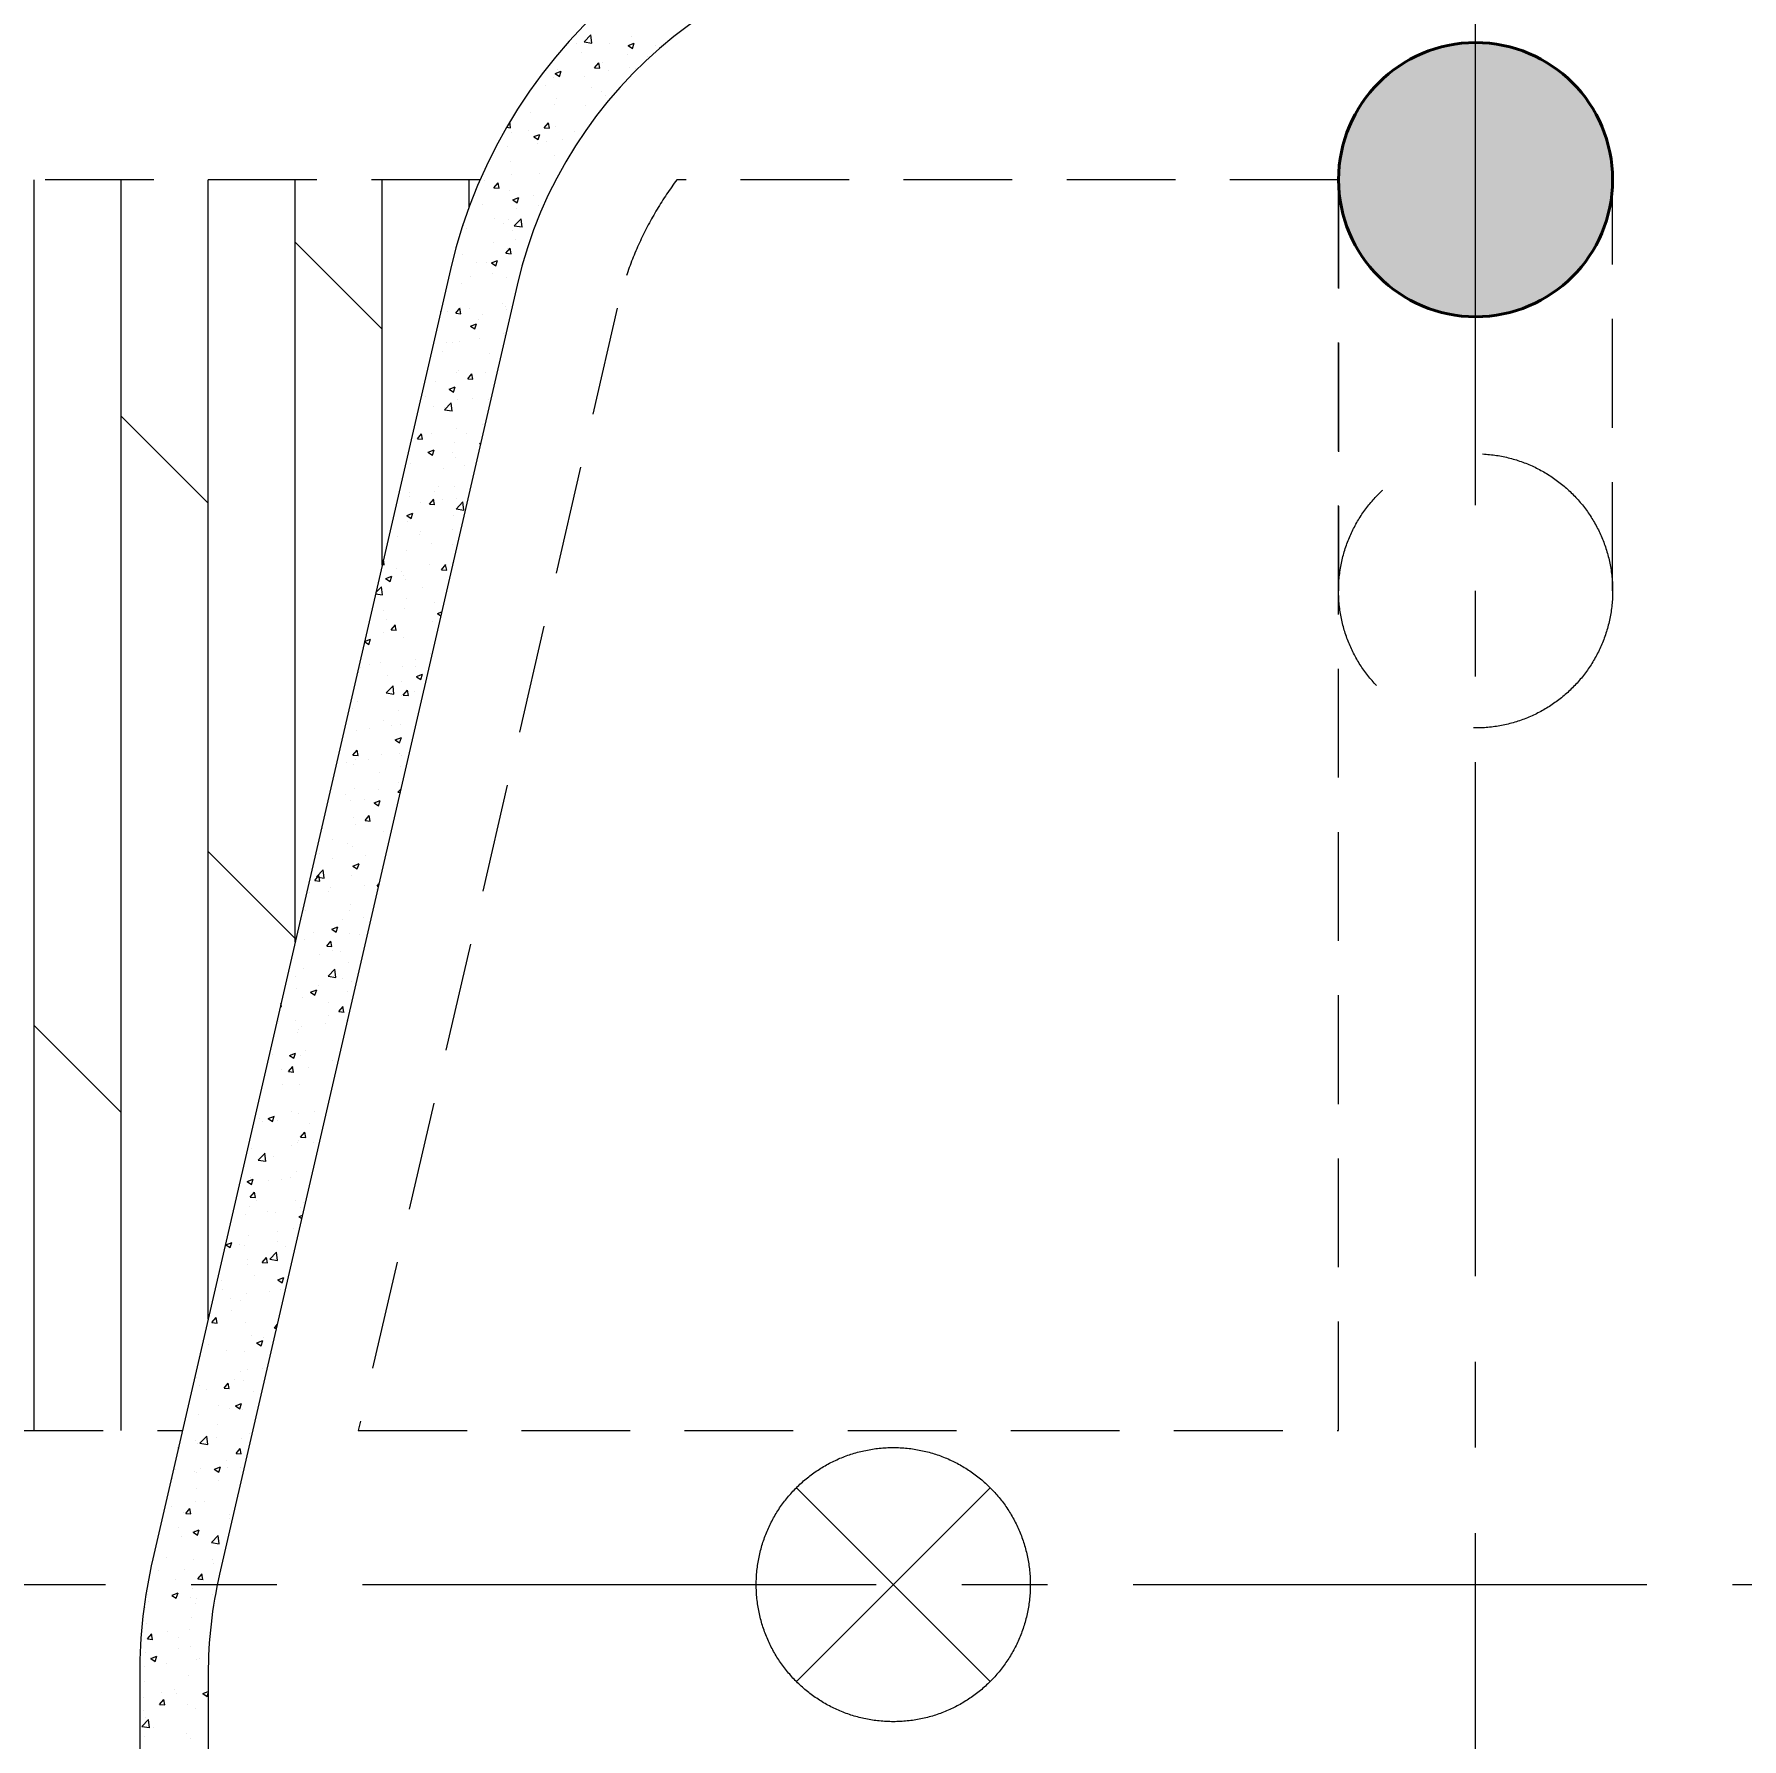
# Model space of a CAD drawing. Header units: millimetres. Extents: x 115500 to 206800, y -6300 to 53700.
# Drawn here: x 126492 to 131477, y 38050 to 43025 of the extents above; entities that cross this region are included whole.
import ezdxf

# ---------------------------------------------------------------- set-up
doc = ezdxf.new("R2010")
doc.units = ezdxf.units.MM
for name, pattern in [('HIDDEN2', [4.7625, 3.175, -1.5875]), ('HT_Grid$0$CENTER2', [1.125, 0.75, -0.125, 0.125, -0.125]), ('PD_5F_Col$0$HIDDEN2', [4.7625, 3.175, -1.5875])]:
    doc.linetypes.add(name, pattern=pattern)
doc.layers.get('0').update_dxf_attribs({"lineweight": 20})
doc.layers.get('Defpoints').update_dxf_attribs({"color": 151, "lineweight": 9})
for name, color, linetype, lineweight in [('HT_Dim Grid$0$NDC_S_DIM', 1, 'Continuous', 15), ('HT_Grid$0$NDC_S_AXIS', 5, 'HT_Grid$0$CENTER2', 13), ('NDC_S_BEAM', 3, 'HIDDEN2', 20), ('NDC_S_HATCH MATERIAL', 8, 'Continuous', 13), ('NDC_S_SLAB', 2, 'Continuous', 20), ('PD_5F_Col$0$NDC_S-COLUMN', 4, 'Continuous', 40), ('PD_5F_Col$0$NDC_S_HATCH COLUMN AND WALL', 251, 'Continuous', 13), ('PD_5F_Col$0$NDC_S_HIDDEN', 8, 'PD_5F_Col$0$HIDDEN2', 13)]:
    doc.layers.add(name, color=color, linetype=linetype, lineweight=lineweight)
doc.styles.add('HT_Dim Grid$0$NDC_DIM', font='', dxfattribs={"width": 0.75})
doc.styles.get('HT_Dim Grid$0$NDC_DIM').set_extended_font_data('Dotum')
doc.dimstyles.new('HT_Dim Grid$0$NDC_dim_150', dxfattribs={"dimscale": 150, "dimtxt": 2.5, "dimasz": 1.5, "dimexe": 1.5, "dimexo": 2.5, "dimgap": 1, "dimtad": 1, "dimdec": 0, "dimzin": 0, "dimdsep": 46, "dimtxsty": 'HT_Dim Grid$0$NDC_DIM', "dimblk": 'HT_Dim Grid$0$DIMMARK', "dimcen": 0.09, "dimdle": 1.2, "dimclrd": 1, "dimclre": 1, "dimclrt": 3, "dimadec": 0, "dimazin": 0, "dimtfac": 1, "dimtdec": 0, "dimtix": 1, "dimtofl": 0, "dimtmove": 0, "dimatfit": 3, "dimfxl": 8, "dimfxlon": 1, "dimtolj": 1, "dimtzin": 0, "dimarcsym": 0})

# ---------------------------------------------------------------- blocks, each defined once
blk = doc.blocks.new('HT_Dim Grid$0$DIMMARK')
at = {"layer": 'HT_Dim Grid$0$NDC_S_DIM', "color": 1}
blk.add_line((-1.5, 0), (1, 0), dxfattribs=at)
at = {"layer": 'HT_Dim Grid$0$NDC_S_DIM', "color": 2, "const_width": 0.1}
blk.add_lwpolyline([(-0.424, -0.424), (0.424, 0.424)], dxfattribs=at)
blk = doc.blocks.new('*D52')
at = {"layer": 'Defpoints', "color": 0, "ltscale": 200, "transparency": 16777216}
for p in [(191600, 51300), (130700, 38500), (191600, 38500)]:
    blk.add_point(p, dxfattribs=at)
at = {"layer": 'HT_Dim Grid$0$NDC_S_DIM', "color": 1, "lineweight": -2, "ltscale": 200, "transparency": 16777216}
for p, q in [((130700, 50100), (130700, 51525)), ((191600, 50100), (191600, 51525)), ((130925, 51300), (191375, 51300))]:
    blk.add_line(p, q, dxfattribs=at)
at = {"layer": 'HT_Dim Grid$0$NDC_S_DIM', "color": 1, "lineweight": -2, "ltscale": 200, "transparency": 16777216, "xscale": 225, "yscale": 225, "zscale": 225, "rotation": 180}
blk.add_blockref('HT_Dim Grid$0$DIMMARK', (130700, 51300), dxfattribs=at)
at = {"layer": 'HT_Dim Grid$0$NDC_S_DIM', "color": 1, "lineweight": -2, "ltscale": 200, "transparency": 16777216, "xscale": 225, "yscale": 225, "zscale": 225}
blk.add_blockref('HT_Dim Grid$0$DIMMARK', (191600, 51300), dxfattribs=at)
at = {"layer": 'HT_Dim Grid$0$NDC_S_DIM', "color": 3, "ltscale": 200, "transparency": 16777216, "insert": (161150, 51637.8), "char_height": 375, "attachment_point": 5, "style": 'HT_Dim Grid$0$NDC_DIM'}
blk.add_mtext('\\A1;60900', dxfattribs=at)
blk = doc.blocks.new('*D53')
at = {"layer": 'Defpoints', "color": 0, "ltscale": 200, "transparency": 16777216}
for p in [(140350, 50100), (130700, 38500), (140350, 38500)]:
    blk.add_point(p, dxfattribs=at)
at = {"layer": 'HT_Dim Grid$0$NDC_S_DIM', "color": 1, "lineweight": -2, "ltscale": 200, "transparency": 16777216}
for p, q in [((130700, 48900), (130700, 50325)), ((140350, 48900), (140350, 50325)), ((130925, 50100), (140125, 50100))]:
    blk.add_line(p, q, dxfattribs=at)
at = {"layer": 'HT_Dim Grid$0$NDC_S_DIM', "color": 1, "lineweight": -2, "ltscale": 200, "transparency": 16777216, "xscale": 225, "yscale": 225, "zscale": 225, "rotation": 180}
blk.add_blockref('HT_Dim Grid$0$DIMMARK', (130700, 50100), dxfattribs=at)
at = {"layer": 'HT_Dim Grid$0$NDC_S_DIM', "color": 1, "lineweight": -2, "ltscale": 200, "transparency": 16777216, "xscale": 225, "yscale": 225, "zscale": 225}
blk.add_blockref('HT_Dim Grid$0$DIMMARK', (140350, 50100), dxfattribs=at)
at = {"layer": 'HT_Dim Grid$0$NDC_S_DIM', "color": 3, "ltscale": 200, "transparency": 16777216, "insert": (135525, 50437.8), "char_height": 375, "attachment_point": 5, "style": 'HT_Dim Grid$0$NDC_DIM'}
blk.add_mtext('\\A1;9650', dxfattribs=at)
blk = doc.blocks.new('*D50')
at = {"layer": 'Defpoints', "color": 0, "ltscale": 200, "transparency": 16777216}
for p in [(117900, 38500), (130700, 38500), (130700, 8900)]:
    blk.add_point(p, dxfattribs=at)
at = {"layer": 'HT_Dim Grid$0$NDC_S_DIM', "color": 1, "lineweight": -2, "ltscale": 200, "transparency": 16777216}
for p, q in [((119100, 38500), (117675, 38500)), ((117900, 9125), (117900, 38275)), ((119100, 8900), (117675, 8900))]:
    blk.add_line(p, q, dxfattribs=at)
at = {"layer": 'HT_Dim Grid$0$NDC_S_DIM', "color": 1, "lineweight": -2, "ltscale": 200, "transparency": 16777216, "xscale": 225, "yscale": 225, "zscale": 225}
for p, rotation in [((117900, 38500), 90), ((117900, 8900), 270)]:
    blk.add_blockref('HT_Dim Grid$0$DIMMARK', p, dxfattribs=dict(at, rotation=rotation))
at = {"layer": 'HT_Dim Grid$0$NDC_S_DIM', "color": 3, "ltscale": 200, "transparency": 16777216, "insert": (117562.2, 23700), "char_height": 375, "attachment_point": 5, "rotation": 90, "style": 'HT_Dim Grid$0$NDC_DIM'}
blk.add_mtext('\\A1;29600', dxfattribs=at)
blk = doc.blocks.new('*D71')
at = {"layer": 'Defpoints', "color": 0, "ltscale": 200, "transparency": 16777216}
for p in [(119100, 38500), (130700, 38500), (130700, 28200)]:
    blk.add_point(p, dxfattribs=at)
at = {"layer": 'HT_Dim Grid$0$NDC_S_DIM', "color": 1, "lineweight": -2, "ltscale": 200, "transparency": 16777216}
for p, q in [((120300, 38500), (118875, 38500)), ((119100, 28425), (119100, 38275)), ((120300, 28200), (118875, 28200))]:
    blk.add_line(p, q, dxfattribs=at)
at = {"layer": 'HT_Dim Grid$0$NDC_S_DIM', "color": 1, "lineweight": -2, "ltscale": 200, "transparency": 16777216, "xscale": 225, "yscale": 225, "zscale": 225}
for p, rotation in [((119100, 38500), 90), ((119100, 28200), 270)]:
    blk.add_blockref('HT_Dim Grid$0$DIMMARK', p, dxfattribs=dict(at, rotation=rotation))
at = {"layer": 'HT_Dim Grid$0$NDC_S_DIM', "color": 3, "ltscale": 200, "transparency": 16777216, "insert": (118762.2, 33350), "char_height": 375, "attachment_point": 5, "rotation": 90, "style": 'HT_Dim Grid$0$NDC_DIM'}
blk.add_mtext('\\A1;10300', dxfattribs=at)
blk = doc.blocks.new('PD_5F_Col$0$cottron')
at = {"layer": 'PD_5F_Col$0$NDC_S_HATCH COLUMN AND WALL'}
h = blk.add_hatch(color=256, dxfattribs=at)
h.dxf.hatch_style = 1
h.paths.add_polyline_path([(-0.5, 0, 1), (0.5, 0, 1)])
at = {"layer": 'PD_5F_Col$0$NDC_S-COLUMN', "ltscale": 0.005}
blk.add_circle((0, 0), 0.5, dxfattribs=at)
blk = doc.blocks.new('PD_5F_Col$0$cottrondung')
at = {"layer": 'PD_5F_Col$0$NDC_S_HIDDEN', "ltscale": 100}
for p, q in [((-0.3536, 0.3536), (0.3536, -0.3536)), ((0.3536, 0.3536), (-0.3536, -0.3536))]:
    blk.add_line(p, q, dxfattribs=at)
blk.add_circle((0, 0), 0.5, dxfattribs=at)

msp = doc.modelspace()

# ---------------------------------------------------------------- linework, layer by layer
at = {"layer": 'HT_Grid$0$NDC_S_AXIS', "ltscale": 2000}
for p, q in [((130700, -1100), (130700, 48500)), ((120700, 38500), (201600, 38500))]:
    msp.add_line(p, q, dxfattribs=at)
at = {"layer": 'NDC_S_BEAM', "ltscale": 100}
for p, q in [((127793.8, 42600), (125313.7, 42600)), ((130300, 42600), (128368.5, 42600)), ((130300, 38950), (130300, 42600)), ((128194.2, 42225), (127438.1, 38950)), ((124471, 38950), (126924.9, 38950)), ((127438.1, 38950), (130300, 38950))]:
    msp.add_line(p, q, dxfattribs=at)
msp.add_arc((129168.5, 42000), 1000, 143.1301, 167, dxfattribs=at)
at = {"layer": 'NDC_S_HATCH MATERIAL', "linetype": 'Continuous', "ltscale": 100}
for p, q in [((128073.9, 42997), (128073.9, 42997)), ((128097.3, 43002.3), (128119.9, 42998.7)), ((128097.4, 43002.2), (128117.1, 43022.8)), ((128119.9, 42998.7), (128117.1, 43022.8)), ((128170.8, 42998.1), (128170.8, 42998.1)), ((128226, 42991.6), (128243.8, 42998.4)), ((128226, 42991.5), (128238.6, 42983)), ((128234.4, 43018.1), (128234.4, 43018.1)), ((128238.6, 42983), (128243.8, 42998.3)), ((128306.4, 42992.3), (128306.4, 42992.3)), ((128088.8, 42969.7), (128088.8, 42969.7)), ((128128.1, 42926.6), (128140.3, 42941.2)), ((128128.1, 42926.6), (128143.2, 42925.3)), ((128143, 42925.2), (128140, 42941.1)), ((128152.2, 42941.9), (128152.2, 42941.9)), ((128224.4, 42963.9), (128224.4, 42963.9)), ((128231.1, 42926.3), (128231.1, 42926.3)), ((128246.5, 42925.8), (128246.5, 42925.8)), ((128282.6, 42959.8), (128282.6, 42959.8)), ((127950.2, 42874.9), (127950.2, 42874.9)), ((127984.7, 42874.7), (127984.7, 42874.7)), ((128007.1, 42896.8), (128007.1, 42896.8)), ((128012.6, 42909.7), (128030.4, 42916.5)), ((128012.6, 42909.6), (128025.2, 42901.1)), ((128020.3, 42922.9), (128020.3, 42922.9)), ((128025.2, 42901.1), (128030.3, 42916.4)), ((128098.4, 42900.4), (128098.4, 42900.4)), ((128167.5, 42917.9), (128167.5, 42917.9)), ((128017.2, 42838.3), (128017.2, 42838.3)), ((128120.3, 42869), (128120.3, 42869)), ((128149.1, 42857.4), (128149.1, 42857.4)), ((128159.2, 42844.6), (128159.2, 42844.6)), ((128164.3, 42826.1), (128164.3, 42826.1)), ((127940.3, 42796.6), (127940.3, 42796.6)), ((128011.1, 42819.2), (128011.1, 42819.2)), ((128100.7, 42817.7), (128100.7, 42817.7)), ((127871.3, 42753.1), (127882.5, 42751.3)), ((127882.5, 42751.2), (127880.5, 42768.7)), ((127885.8, 42737.5), (127885.8, 42737.5)), ((127935.3, 42744.9), (127935.3, 42744.9)), ((127950.8, 42725.5), (127968.6, 42732.3)), ((127950.8, 42725.4), (127963.4, 42716.9)), ((127963.4, 42716.9), (127968.5, 42732.2)), ((127981.1, 42751.5), (127993.4, 42766.1)), ((127981.1, 42751.5), (127996.3, 42750.2)), ((127996, 42750.1), (127993.1, 42766)), ((128014.1, 42753.8), (128014.1, 42753.8)), ((128070.8, 42739.2), (128070.8, 42739.2)), ((127853.2, 42716.5), (127853.2, 42716.5)), ((127873.5, 42696.4), (127873.5, 42696.4)), ((127960, 42704.8), (127960, 42704.8)), ((127988.8, 42710.8), (127988.8, 42710.8)), ((128033.9, 42717.5), (128033.9, 42717.5)), ((127882.7, 42652.9), (127882.7, 42652.9)), ((128011, 42669.2), (128011, 42669.2)), ((126492, 38950), (126492, 42600)), ((126746, 38950), (126746, 42600)), ((127000, 39275.1), (127000, 42600)), ((127254, 40375.3), (127254, 42600)), ((127508, 41475.5), (127508, 42600)), ((127762, 42521.2), (127762, 42600)), ((127806.7, 42596.2), (127806.7, 42596.2)), ((127834.2, 42576.4), (127846.4, 42591)), ((127834.2, 42576.4), (127849.4, 42575)), ((127849.1, 42575), (127846.2, 42590.9)), ((127884.7, 42615.8), (127884.7, 42615.8)), ((127967.1, 42617.4), (127967.1, 42617.4)), ((128020.3, 42610), (128020.3, 42610)), ((127801.4, 42527.9), (127801.4, 42527.9)), ((127879.6, 42568.4), (127879.6, 42568.4)), ((127888.9, 42541.2), (127901.6, 42532.7)), ((127889, 42541.3), (127906.8, 42548.1)), ((127901.6, 42532.7), (127906.7, 42548)), ((127949.5, 42553.3), (127949.5, 42553.3)), ((127963.9, 42525.6), (127963.9, 42525.6)), ((127835.3, 42486), (127835.3, 42486)), ((127876.5, 42483.8), (127876.5, 42483.8)), ((127893.6, 42465.3), (127913.4, 42485.9)), ((127900.3, 42517.2), (127900.3, 42517.2)), ((127916.2, 42461.8), (127913.4, 42485.9)), ((127746.1, 42465.9), (127746.1, 42465.9)), ((127753.2, 42457.6), (127753.2, 42457.6)), ((127862.2, 42472.1), (127862.2, 42472.1)), ((127888.8, 42451.9), (127888.8, 42451.9)), ((127893.6, 42465.4), (127916.2, 42461.9)), ((127897, 42425.4), (127897, 42425.4)), ((127507.9, 42163.9), (127253.9, 42417.9)), ((127743, 42381.4), (127743, 42381.4)), ((127833.4, 42417), (127833.4, 42417)), ((127869.4, 42385.3), (127881.7, 42399.9)), ((127869.4, 42385.3), (127884.6, 42384)), ((127873.4, 42399.3), (127873.4, 42399.3)), ((127884.3, 42383.9), (127881.4, 42399.9)), ((127784.7, 42356.9), (127784.7, 42356.9)), ((127811.1, 42357.8), (127811.1, 42357.8)), ((127827.1, 42357), (127839.8, 42348.5)), ((127827.2, 42357.1), (127845, 42363.9)), ((127830.2, 42325.2), (127830.2, 42325.2)), ((127839.8, 42348.5), (127844.9, 42363.8)), ((127739.9, 42296.8), (127739.9, 42296.8)), ((127766.6, 42316.8), (127766.6, 42316.8)), ((127870.4, 42314.7), (127870.4, 42314.7)), ((127735.3, 42227.1), (127735.3, 42227.1)), ((127859.6, 42237.7), (127859.6, 42237.7)), ((127867.3, 42230.2), (127867.3, 42230.2)), ((127678.6, 42214.5), (127678.8, 42214.4)), ((127678.8, 42214.3), (127678.7, 42214.9)), ((127699.8, 42216.6), (127699.8, 42216.6)), ((127722.5, 42210.2), (127734.7, 42224.8)), ((127722.5, 42210.2), (127737.7, 42208.9)), ((127737.4, 42208.8), (127734.5, 42224.7)), ((127736.9, 42212.3), (127736.9, 42212.3)), ((127763.4, 42225), (127763.4, 42225)), ((127765.4, 42172.9), (127783.2, 42179.7)), ((127778, 42164.3), (127783.1, 42179.7)), ((127788.8, 42193), (127788.8, 42193)), ((127800.6, 42206.2), (127800.6, 42206.2)), ((127870.9, 42221.3), (127870.9, 42221.3)), ((127733.8, 42127.7), (127733.8, 42127.7)), ((127765.3, 42172.8), (127778, 42164.3)), ((127792.8, 42137.5), (127792.8, 42137.5)), ((127861.5, 42150.5), (127861.5, 42150.5)), ((127864.2, 42145.6), (127864.2, 42145.6)), ((127684.7, 42098), (127684.7, 42098)), ((127696.6, 42124.8), (127696.6, 42124.8)), ((127713.3, 42125), (127713.3, 42125)), ((127820.3, 42092.2), (127820.3, 42092.2)), ((127726, 42037.3), (127726, 42037.3)), ((127730.7, 42043.2), (127730.7, 42043.2)), ((127757.7, 42019.1), (127770, 42033.7)), ((127772.6, 42017.8), (127769.7, 42033.7)), ((127810.4, 42036.1), (127810.4, 42036.1)), ((127662.2, 42010.7), (127662.2, 42010.7)), ((127703.5, 41988.6), (127716.2, 41980.1)), ((127703.6, 41988.7), (127721.4, 41995.6)), ((127716.2, 41980.1), (127721.3, 41995.5)), ((127757.7, 42019.1), (127772.9, 42017.8)), ((127635.3, 41968.2), (127635.3, 41968.2)), ((127659.1, 41937.1), (127659.1, 41937.1)), ((127688.8, 41934.1), (127688.8, 41934.1)), ((127689.9, 41928.4), (127709.7, 41949)), ((127689.9, 41928.5), (127712.5, 41925)), ((127712.4, 41924.9), (127709.6, 41949)), ((127727.6, 41958.6), (127727.6, 41958.6)), ((127770.9, 41962.4), (127770.9, 41962.4)), ((127819.5, 41958.3), (127819.5, 41958.3)), ((126999.9, 41655.9), (126745.9, 41909.9)), ((127799.9, 41884.6), (127799.9, 41884.6)), ((127592.3, 41837), (127592.3, 41837)), ((127610.8, 41844), (127623, 41858.6)), ((127610.8, 41844), (127626, 41842.7)), ((127625.7, 41842.6), (127622.8, 41858.6)), ((127651.7, 41859.2), (127651.7, 41859.2)), ((127720.3, 41833.3), (127720.3, 41833.3)), ((127724.5, 41874.1), (127724.5, 41874.1)), ((127752.7, 41858.1), (127752.7, 41858.1)), ((127793, 41828.1), (127795.3, 41830.9)), ((127793, 41828.1), (127794.6, 41827.9)), ((127641.7, 41804.5), (127654.4, 41795.9)), ((127641.8, 41804.5), (127659.6, 41811.4)), ((127654.4, 41795.9), (127659.5, 41811.3)), ((127712.6, 41803.4), (127712.6, 41803.4)), ((127721.4, 41789.5), (127721.4, 41789.5)), ((127589.5, 41770.5), (127589.5, 41770.5)), ((127685.9, 41757.9), (127685.9, 41757.9)), ((127749.5, 41766.3), (127749.5, 41766.3)), ((127586.4, 41685.9), (127586.4, 41685.9)), ((127661.5, 41689.1), (127661.5, 41689.1)), ((127670.9, 41703.5), (127670.9, 41703.5)), ((127718.3, 41704.9), (127718.3, 41704.9)), ((127580, 41620.3), (127597.8, 41627.2)), ((127588.8, 41675.2), (127588.8, 41675.2)), ((127592.6, 41611.7), (127597.7, 41627.1)), ((127619.1, 41657.7), (127619.1, 41657.7)), ((127646, 41653), (127658.3, 41667.6)), ((127646, 41653), (127661.2, 41651.6)), ((127660.9, 41651.6), (127658, 41667.5)), ((127682.7, 41666.1), (127682.7, 41666.1)), ((127723.5, 41639), (127746.1, 41635.5)), ((127723.6, 41638.9), (127743.4, 41659.5)), ((127724.4, 41669.4), (127724.4, 41669.4)), ((127746.1, 41635.4), (127743.3, 41659.5)), ((127579.9, 41620.3), (127592.6, 41611.7)), ((127583.3, 41601.3), (127583.3, 41601.3)), ((127712.1, 41578.6), (127712.1, 41578.6)), ((127715.2, 41620.4), (127715.2, 41620.4)), ((127552.3, 41557.5), (127552.3, 41557.5)), ((127615.9, 41565.9), (127615.9, 41565.9)), ((127620.3, 41574.4), (127620.3, 41574.4)), ((127651, 41537.5), (127651, 41537.5)), ((127712.1, 41535.8), (127712.1, 41535.8)), ((127514, 41476.5), (127511.4, 41490.4)), ((127580.2, 41516.8), (127580.2, 41516.8)), ((127645.2, 41478.4), (127645.2, 41478.4)), ((127711.8, 41481.8), (127711.8, 41481.8)), ((127508.3, 41477), (127514.3, 41476.5)), ((127518.1, 41436.1), (127530.8, 41427.6)), ((127518.2, 41436.2), (127536, 41443)), ((127530.8, 41427.6), (127535.9, 41442.9)), ((127549, 41465.7), (127549, 41465.7)), ((127563.7, 41456.3), (127563.7, 41456.3)), ((127570.9, 41444.6), (127570.9, 41444.6)), ((127577.1, 41432.2), (127577.1, 41432.2)), ((127681.3, 41461.9), (127693.5, 41476.5)), ((127681.3, 41461.9), (127696.4, 41460.6)), ((127696.2, 41460.5), (127693.2, 41476.4)), ((127488.5, 41391.2), (127508.7, 41388.1)), ((127489.4, 41394.8), (127506, 41412.1)), ((127508.7, 41388), (127505.9, 41412.1)), ((127578.4, 41378.2), (127578.4, 41378.2)), ((127624.4, 41410.5), (127624.4, 41410.5)), ((127512.6, 41342), (127512.6, 41342)), ((127574, 41347.7), (127574, 41347.7)), ((127660.7, 41367.4), (127660.7, 41367.4)), ((127669.8, 41333.9), (127681.6, 41338.4)), ((127669.8, 41333.8), (127679.1, 41327.5)), ((127520.3, 41315.5), (127520.3, 41315.5)), ((127534.3, 41286.8), (127546.6, 41301.4)), ((127534.3, 41286.8), (127549.5, 41285.5)), ((127549.2, 41285.4), (127546.3, 41301.3)), ((127655.9, 41309.8), (127655.9, 41309.8)), ((127672, 41299.1), (127672, 41299.1)), ((127456.4, 41252), (127474.2, 41258.8)), ((127456.4, 41251.9), (127469, 41243.4)), ((127469, 41243.4), (127474.1, 41258.7)), ((127511.6, 41278), (127511.6, 41278)), ((127571, 41263.1), (127571, 41263.1)), ((127470.9, 41185.7), (127470.9, 41185.7)), ((127502.1, 41190.5), (127502.1, 41190.5)), ((127567.9, 41178.6), (127567.9, 41178.6)), ((127605.2, 41199), (127605.2, 41199)), ((127606.5, 41180), (127606.5, 41180)), ((127650.2, 41215.9), (127650.2, 41215.9)), ((127439.6, 41162.3), (127439.6, 41162.3)), ((127444.8, 41177.8), (127444.8, 41177.8)), ((127524.4, 41151.6), (127524.4, 41151.6)), ((127563, 41134.7), (127563, 41134.7)), ((127607.9, 41149.6), (127620.6, 41141.1)), ((127608, 41149.7), (127625.8, 41156.5)), ((127620.6, 41141.1), (127625.7, 41156.5)), ((127519.8, 41102.1), (127542.4, 41098.6)), ((127519.9, 41102), (127539.6, 41122.6)), ((127538.4, 41098.8), (127538.4, 41098.8)), ((127542.4, 41098.5), (127539.6, 41122.6)), ((127564.8, 41094), (127564.8, 41094)), ((127569.6, 41095.7), (127581.8, 41110.3)), ((127569.6, 41095.7), (127584.8, 41094.4)), ((127584.5, 41094.3), (127581.5, 41110.3)), ((127602, 41107.2), (127602, 41107.2)), ((127420.3, 41056.6), (127420.3, 41056.6)), ((127436.5, 41077.8), (127436.5, 41077.8)), ((127555.9, 41050.9), (127555.9, 41050.9)), ((127433.4, 40993.2), (127433.4, 40993.2)), ((127471.5, 40998.6), (127471.5, 40998.6)), ((127511.8, 41020.4), (127511.8, 41020.4)), ((127535.1, 41007), (127535.1, 41007)), ((127561.7, 41009.5), (127561.7, 41009.5)), ((127422.6, 40920.6), (127434.9, 40935.2)), ((127437.5, 40919.2), (127434.6, 40935.2)), ((127546.1, 40965.4), (127558.8, 40956.9)), ((127546.2, 40965.5), (127564, 40972.3)), ((127558.8, 40956.9), (127563.9, 40972.3)), ((127404.7, 40898.4), (127404.7, 40898.4)), ((127422.6, 40920.6), (127437.8, 40919.3)), ((127424.4, 40892.7), (127424.4, 40892.7)), ((127430.3, 40908.6), (127430.3, 40908.6)), ((127468.3, 40906.8), (127468.3, 40906.8)), ((127506.5, 40921.1), (127506.5, 40921.1)), ((127558.6, 40924.9), (127558.6, 40924.9)), ((127560, 40887), (127560, 40887)), ((127564.5, 40919.5), (127564.5, 40919.5)), ((127501.4, 40868.8), (127501.4, 40868.8)), ((127555.5, 40840.4), (127555.5, 40840.4)), ((127401.5, 40806.6), (127401.5, 40806.6)), ((127414.1, 40787.6), (127414.1, 40787.6)), ((127427.2, 40824.1), (127427.2, 40824.1)), ((127455.9, 40792), (127455.9, 40792)), ((127484.3, 40781.2), (127497, 40772.7)), ((127484.4, 40781.3), (127502.2, 40788.2)), ((127497, 40772.7), (127502.1, 40788.1)), ((127497.7, 40819.3), (127497.7, 40819.3)), ((127553.5, 40812.5), (127562.3, 40821.7)), ((127553.5, 40812.6), (127560, 40811.6)), ((127424.1, 40739.5), (127424.1, 40739.5)), ((127457.9, 40729.6), (127470.1, 40744.2)), ((127472.8, 40728.2), (127469.9, 40744.1)), ((127334.7, 40706.4), (127334.7, 40706.4)), ((127430.9, 40719.1), (127430.9, 40719.1)), ((127457.9, 40729.6), (127473.1, 40728.2)), ((127511.1, 40698.7), (127511.1, 40698.7)), ((127253.9, 40385.9), (126999.9, 40639.9)), ((127324.4, 40633.8), (127324.4, 40633.8)), ((127363, 40673.3), (127363, 40673.3)), ((127406.5, 40662.2), (127406.5, 40662.2)), ((127421, 40655), (127421, 40655)), ((127316.1, 40565.1), (127335.9, 40585.7)), ((127338.7, 40561.6), (127335.9, 40585.7)), ((127364.1, 40618.9), (127364.1, 40618.9)), ((127422.5, 40597.1), (127435.2, 40588.5)), ((127422.6, 40597.1), (127440.4, 40604)), ((127435.2, 40588.5), (127440.3, 40603.9)), ((127460, 40628.1), (127460, 40628.1)), ((127310.9, 40554.4), (127323.2, 40569)), ((127310.9, 40554.4), (127326.1, 40553.1)), ((127316.1, 40565.2), (127338.7, 40561.7)), ((127325.8, 40553.1), (127322.9, 40569)), ((127355.9, 40533.1), (127355.9, 40533.1)), ((127418, 40570.4), (127418, 40570.4)), ((127457.6, 40539.9), (127457.6, 40539.9)), ((127493.1, 40538.5), (127498.4, 40544.8)), ((127493.1, 40538.5), (127496.9, 40538.2)), ((127297.2, 40518.7), (127297.2, 40518.7)), ((127352.5, 40521.8), (127352.5, 40521.8)), ((127414.9, 40485.9), (127414.9, 40485.9)), ((127491.5, 40527.4), (127491.5, 40527.4)), ((127284.5, 40468), (127284.5, 40468)), ((127390.8, 40439.7), (127390.8, 40439.7)), ((127413.3, 40466), (127413.3, 40466)), ((127454.4, 40448), (127454.4, 40448)), ((127281.4, 40383.4), (127281.4, 40383.4)), ((127306.5, 40403.3), (127306.5, 40403.3)), ((127360.7, 40412.9), (127373.4, 40404.3)), ((127360.8, 40413), (127378.6, 40419.8)), ((127373.4, 40404.3), (127378.5, 40419.7)), ((127411.8, 40401.3), (127411.8, 40401.3)), ((127442.1, 40397.6), (127442.1, 40397.6)), ((127324, 40339.5), (127324, 40339.5)), ((127346.2, 40363.4), (127358.4, 40378)), ((127346.2, 40363.4), (127361.4, 40362)), ((127361.1, 40362), (127358.2, 40377.9)), ((127360, 40369.2), (127360, 40369.2)), ((127362.2, 40351.7), (127362.2, 40351.7)), ((127387.6, 40347.9), (127387.6, 40347.9)), ((127278.3, 40298.9), (127278.3, 40298.9)), ((127349.8, 40275.6), (127369.6, 40296.3)), ((127372.3, 40272.1), (127369.5, 40296.3)), ((127408.7, 40316.8), (127408.7, 40316.8)), ((127256, 40274.2), (127256, 40274.2)), ((127257.2, 40239.3), (127257.2, 40239.3)), ((127299, 40228.8), (127316.8, 40235.6)), ((127311.6, 40220.2), (127316.7, 40235.5)), ((127320.8, 40247.7), (127320.8, 40247.7)), ((127349.8, 40275.7), (127372.3, 40272.2)), ((127391.5, 40268.5), (127391.5, 40268.5)), ((127405.6, 40232.2), (127405.6, 40232.2)), ((127417, 40260.3), (127417, 40260.3)), ((127210.6, 40187.3), (127214.4, 40186.9)), ((127214.1, 40186.9), (127212.5, 40195.7)), ((127275.2, 40214.3), (127275.2, 40214.3)), ((127298.9, 40228.7), (127311.6, 40220.2)), ((127351.7, 40200.1), (127351.7, 40200.1)), ((127381.4, 40172.3), (127393.7, 40186.9)), ((127396.3, 40170.9), (127393.4, 40186.9)), ((126745.9, 39877.9), (126491.9, 40131.9)), ((127206.5, 40144.4), (127206.5, 40144.4)), ((127254, 40147.5), (127254, 40147.5)), ((127342.1, 40138.7), (127342.1, 40138.7)), ((127350.2, 40160.2), (127350.2, 40160.2)), ((127381.4, 40172.3), (127396.6, 40171)), ((127402.5, 40147.7), (127402.5, 40147.7)), ((127260, 40110.3), (127260, 40110.3)), ((127264.5, 40118.9), (127264.5, 40118.9)), ((127272.1, 40129.8), (127272.1, 40129.8)), ((127395.6, 40104.5), (127395.6, 40104.5)), ((127187.1, 40047.3), (127187.1, 40047.3)), ((127237.1, 40044.5), (127249.8, 40036)), ((127237.2, 40044.6), (127255, 40051.4)), ((127249.8, 40036), (127254.9, 40051.3)), ((127269, 40045.2), (127269, 40045.2)), ((127283.3, 40060), (127283.3, 40060)), ((127213.3, 40004.6), (127213.3, 40004.6)), ((127234.5, 39997.2), (127246.7, 40011.8)), ((127234.5, 39997.2), (127249.7, 39995.9)), ((127249.4, 39995.8), (127246.5, 40011.7)), ((127291.5, 40009.5), (127291.5, 40009.5)), ((127361.5, 40030), (127361.5, 40030)), ((127216.5, 39959.8), (127216.5, 39959.8)), ((127265.9, 39960.7), (127265.9, 39960.7)), ((127149.7, 39859.6), (127149.7, 39859.6)), ((127160, 39851.4), (127160, 39851.4)), ((127175.3, 39860.3), (127188, 39851.8)), ((127175.4, 39860.4), (127193.2, 39867.2)), ((127188, 39851.8), (127193.1, 39867.1)), ((127202.9, 39853.1), (127202.9, 39853.1)), ((127242.1, 39879.8), (127242.1, 39879.8)), ((127262.8, 39876.1), (127262.8, 39876.1)), ((127295.6, 39845.6), (127295.6, 39845.6)), ((127310.1, 39880.7), (127310.1, 39880.7)), ((127259.7, 39791.5), (127259.7, 39791.5)), ((127263.7, 39797.3), (127263.7, 39797.3)), ((127269.7, 39806.2), (127282, 39820.7)), ((127269.7, 39806.1), (127284.9, 39804.8)), ((127284.6, 39804.8), (127281.7, 39820.7)), ((127306.9, 39788.9), (127306.9, 39788.9)), ((127115.6, 39771.9), (127115.6, 39771.9)), ((127127.8, 39772.5), (127127.8, 39772.5)), ((127146, 39738.8), (127168.6, 39735.3)), ((127146.1, 39738.8), (127165.9, 39759.4)), ((127168.6, 39735.2), (127165.8, 39759.4)), ((127191.6, 39750.6), (127191.6, 39750.6)), ((127243.3, 39780.6), (127243.3, 39780.6)), ((127113.6, 39676.2), (127131.4, 39683)), ((127124.7, 39687.9), (127124.7, 39687.9)), ((127126.2, 39667.6), (127131.3, 39682.9)), ((127212.6, 39683), (127212.6, 39683)), ((127240.1, 39688.8), (127240.1, 39688.8)), ((127256.7, 39707), (127256.7, 39707)), ((127113.5, 39676.1), (127126.2, 39667.6)), ((127122.8, 39631), (127135, 39645.6)), ((127137.7, 39629.7), (127134.8, 39645.6)), ((127176.5, 39680.4), (127176.5, 39680.4)), ((127121.6, 39603.4), (127121.6, 39603.4)), ((127122.8, 39631), (127138, 39629.7)), ((127142.1, 39620.9), (127142.1, 39620.9)), ((127173.2, 39588.6), (127173.2, 39588.6)), ((127195.6, 39586.7), (127195.6, 39586.7)), ((127253.6, 39622.4), (127253.6, 39622.4)), ((127269.4, 39601.2), (127269.4, 39601.2)), ((127277.7, 39615.1), (127277.7, 39615.1)), ((127109.6, 39580.2), (127109.6, 39580.2)), ((127250.5, 39537.9), (127250.5, 39537.9)), ((127265.1, 39573.9), (127273, 39568.6)), ((127265.2, 39573.9), (127275.1, 39577.8)), ((127051.7, 39491.9), (127064.4, 39483.4)), ((127051.8, 39492), (127069.6, 39498.8)), ((127054, 39506), (127054, 39506)), ((127064.4, 39483.4), (127069.5, 39498.8)), ((127091.6, 39491.7), (127091.6, 39491.7)), ((127106.4, 39488.4), (127106.4, 39488.4)), ((127118.6, 39518.8), (127118.6, 39518.8)), ((127202.1, 39531.4), (127202.1, 39531.4)), ((127202.6, 39501.1), (127202.6, 39501.1)), ((127227.1, 39486), (127227.1, 39486)), ((127114.8, 39450.2), (127114.8, 39450.2)), ((127115.5, 39434.3), (127115.5, 39434.3)), ((127158, 39440), (127170.3, 39454.6)), ((127158, 39440), (127173.2, 39438.6)), ((127172.9, 39438.6), (127170, 39454.5)), ((127179.7, 39449.3), (127199.5, 39469.9)), ((127179.7, 39449.4), (127202.3, 39445.9)), ((127202.3, 39445.8), (127199.5, 39469.9)), ((127039.6, 39388.2), (127039.6, 39388.2)), ((127135.8, 39400.9), (127135.8, 39400.9)), ((127203.3, 39389.7), (127216, 39381.1)), ((127203.4, 39389.7), (127221.2, 39396.6)), ((127216, 39381.1), (127221.1, 39396.5)), ((127042.1, 39361.9), (127042.1, 39361.9)), ((127063.7, 39335.9), (127063.7, 39335.9)), ((127112.4, 39349.7), (127112.4, 39349.7)), ((127177.7, 39356.2), (127177.7, 39356.2)), ((127211.8, 39361.3), (127211.8, 39361.3)), ((127069, 39300.7), (127069, 39300.7)), ((127095.6, 39327.8), (127095.6, 39327.8)), ((127011.1, 39264.9), (127023.3, 39279.5)), ((127011.1, 39264.9), (127026.3, 39263.5)), ((127026, 39263.5), (127023.1, 39279.4)), ((127109.3, 39265.2), (127109.3, 39265.2)), ((127193.3, 39248.9), (127201.5, 39258.7)), ((127193.3, 39248.9), (127199.1, 39248.4)), ((126991.6, 39232.8), (126991.6, 39232.8)), ((127002.2, 39200.5), (127002.2, 39200.5)), ((127053.2, 39184.4), (127053.2, 39184.4)), ((127127.2, 39227.1), (127127.2, 39227.1)), ((127141.5, 39205.5), (127154.2, 39197)), ((127141.6, 39205.6), (127159.4, 39212.4)), ((127154.2, 39197), (127159.3, 39212.3)), ((127162.6, 39221.6), (127162.6, 39221.6)), ((126977.9, 39164.4), (126977.9, 39164.4)), ((127106.2, 39180.6), (127106.2, 39180.6)), ((126966, 39103.2), (126966, 39103.2)), ((127046.3, 39073.8), (127058.6, 39088.4)), ((127061.2, 39072.4), (127058.3, 39088.3)), ((127077.7, 39097.3), (127077.7, 39097.3)), ((127095.7, 39121.5), (127095.7, 39121.5)), ((127103.1, 39096.1), (127103.1, 39096.1)), ((127114.1, 39128.6), (127114.1, 39128.6)), ((127159.3, 39129.8), (127159.3, 39129.8)), ((126974.8, 39079.8), (126974.8, 39079.8)), ((126995.7, 39068.9), (126995.7, 39068.9)), ((127046.3, 39073.8), (127061.5, 39072.5)), ((127131.2, 39063.2), (127131.2, 39063.2)), ((126971.7, 38995.2), (126971.7, 38995.2)), ((127028.9, 39021.3), (127028.9, 39021.3)), ((127063, 39014.3), (127063, 39014.3)), ((127079.7, 39021.3), (127092.4, 39012.8)), ((127079.8, 39021.4), (127097.6, 39028.2)), ((127092.4, 39012.8), (127097.5, 39028.1)), ((127092.5, 39029.6), (127092.5, 39029.6)), ((127100, 39011.5), (127100, 39011.5)), ((127027.2, 38968.2), (127027.2, 38968.2)), ((127121.9, 38942.1), (127121.9, 38942.1)), ((126912.8, 38897.5), (126914.6, 38897.4)), ((126914.3, 38897.3), (126913.6, 38901)), ((126962.1, 38921.1), (126962.1, 38921.1)), ((126968.6, 38910.7), (126968.6, 38910.7)), ((126976, 38912.4), (126995.8, 38933)), ((126976, 38912.5), (126998.6, 38909)), ((126998.5, 38908.9), (126995.7, 38933)), ((127025.7, 38929.5), (127025.7, 38929.5)), ((127081.6, 38882.7), (127093.8, 38897.3)), ((127096.5, 38881.4), (127093.5, 38897.3)), ((127096.9, 38927), (127096.9, 38927)), ((126904.4, 38837.3), (126904.4, 38837.3)), ((126977.7, 38838.4), (126977.7, 38838.4)), ((127017.9, 38837.1), (127030.6, 38828.6)), ((127018, 38837.2), (127035.8, 38844)), ((127030.6, 38828.6), (127035.7, 38843.9)), ((127052.5, 38862.7), (127052.5, 38862.7)), ((127055.1, 38841.9), (127055.1, 38841.9)), ((127081.6, 38882.7), (127096.7, 38881.4)), ((127093.8, 38842.4), (127093.8, 38842.4)), ((126895.3, 38820.9), (126895.3, 38820.9)), ((126895.7, 38810), (126895.7, 38810)), ((126958.9, 38829.3), (126958.9, 38829.3)), ((126965.5, 38826.1), (126965.5, 38826.1)), ((127031.2, 38804.3), (127031.2, 38804.3)), ((126962.5, 38741.6), (126962.5, 38741.6)), ((126965.2, 38781.5), (126965.2, 38781.5)), ((126988.3, 38741.8), (126988.3, 38741.8)), ((126892.1, 38729.1), (126892.1, 38729.1)), ((126927.2, 38709.3), (126927.2, 38709.3)), ((126934.6, 38707.6), (126946.9, 38722.2)), ((126934.6, 38707.6), (126949.8, 38706.3)), ((126949.5, 38706.2), (126946.6, 38722.2)), ((127062.2, 38692.6), (127062.2, 38692.6)), ((127062.8, 38703.6), (127062.8, 38703.6)), ((126914.1, 38667.2), (126914.1, 38667.2)), ((126921.4, 38641.6), (126921.4, 38641.6)), ((126956.1, 38652.9), (126968.8, 38644.4)), ((126956.2, 38653), (126974, 38659.8)), ((126959.4, 38657), (126959.4, 38657)), ((126968.8, 38644.4), (126973.9, 38659.7)), ((127009.7, 38622.9), (127029.5, 38643.5)), ((127032.2, 38619.4), (127029.4, 38643.5)), ((127009.6, 38623), (127032.2, 38619.5)), ((126854.6, 38541.4), (126854.6, 38541.4)), ((126877.7, 38579.5), (126877.7, 38579.5)), ((126931.3, 38545.4), (126931.3, 38545.4)), ((126956.3, 38572.5), (126956.3, 38572.5)), ((127013.3, 38573.8), (127013.3, 38573.8)), ((127015, 38562.5), (127015, 38562.5)), ((126903.6, 38515.7), (126903.6, 38515.7)), ((126953.2, 38487.9), (126953.2, 38487.9)), ((126969.9, 38516.6), (126982.1, 38531.2)), ((126969.9, 38516.6), (126985.1, 38515.2)), ((126984.8, 38515.2), (126981.8, 38531.1)), ((126822.8, 38470), (126822.8, 38470)), ((126827.2, 38450.4), (126827.2, 38450.4)), ((126894.3, 38468.7), (126907, 38460.2)), ((126894.4, 38468.8), (126912.2, 38475.6)), ((126907, 38460.2), (126912.1, 38475.6)), ((126948.2, 38462.3), (126948.2, 38462.3)), ((126962.8, 38444.7), (126962.8, 38444.7)), ((126964.5, 38459.9), (126964.5, 38459.9)), ((127011.8, 38470.7), (127011.8, 38470.7)), ((126816.3, 38434.5), (126816.3, 38434.5)), ((126950.1, 38403.4), (126950.1, 38403.4)), ((126819.7, 38385.5), (126819.7, 38385.5)), ((126822.9, 38341.5), (126835.2, 38356)), ((126822.9, 38341.4), (126838.1, 38340.1)), ((126837.8, 38340.1), (126834.9, 38356)), ((126881.4, 38362.2), (126881.4, 38362.2)), ((126913.3, 38345.6), (126913.3, 38345.6)), ((126945, 38370.5), (126945, 38370.5)), ((126816.6, 38300.9), (126816.6, 38300.9)), ((126832.6, 38284.6), (126850.4, 38291.4)), ((126845.2, 38276), (126850.3, 38291.4)), ((126913.3, 38314.9), (126913.3, 38314.9)), ((126947, 38318.8), (126947, 38318.8)), ((126814.6, 38262), (126814.6, 38262)), ((126831.3, 38286.5), (126831.3, 38286.5)), ((126832.5, 38284.5), (126845.2, 38276)), ((126878.2, 38270.4), (126878.2, 38270.4)), ((126966.8, 38280.8), (126966.8, 38280.8)), ((126974.4, 38283), (126974.4, 38283)), ((126813.5, 38216.4), (126813.5, 38216.4)), ((126902.9, 38194), (126902.9, 38194)), ((126943.9, 38234.3), (126943.9, 38234.3)), ((126984.2, 38182.4), (127000, 38188.4)), ((126811.3, 38170.2), (126811.3, 38170.2)), ((126858.2, 38150.4), (126870.4, 38165)), ((126858.2, 38150.4), (126873.4, 38149.1)), ((126862.8, 38185.8), (126862.8, 38185.8)), ((126873.1, 38149), (126870.1, 38164.9)), ((126907.5, 38182.8), (126907.5, 38182.8)), ((126940.8, 38149.7), (126940.8, 38149.7)), ((126963.7, 38138.3), (126963.7, 38138.3)), ((126984.1, 38182.3), (126996.8, 38173.8)), ((126996.8, 38173.8), (127000, 38183.3)), ((126998.4, 38180), (126998.4, 38180)), ((126806, 38086), (126825.7, 38106.6)), ((126810.4, 38131.8), (126810.4, 38131.8)), ((126815.6, 38112.8), (126815.6, 38112.8)), ((126828.5, 38082.5), (126825.7, 38106.6)), ((126805.9, 38086.1), (126828.5, 38082.6)), ((126813.3, 38056), (126813.3, 38056)), ((126840.7, 38082.7), (126840.7, 38082.7)), ((126937.7, 38065.1), (126937.7, 38065.1)), ((126948.9, 38050.2), (126948.9, 38050.2))]:
    msp.add_line(p, q, dxfattribs=at)
at = {"layer": 'NDC_S_SLAB', "ltscale": 10}
for p, q in [((127707, 42337.4), (126838.4, 38575.4)), ((127901.9, 42292.4), (127033.3, 38530.4)), ((126800, 38237.9), (126800, 9450)), ((127000, 38237.9), (127000, 9450))]:
    msp.add_line(p, q, dxfattribs=at)
for centre, radius, start, end in [((129168.5, 42000), 1500, 90, 167), ((129168.5, 42000), 1300, 90, 167), ((128300, 38237.9), 1500, 167, 180), ((128300, 38237.9), 1300, 167, 180)]:
    msp.add_arc(centre, radius, start, end, dxfattribs=at)
at = {"layer": 'PD_5F_Col$0$NDC_S_HIDDEN', "ltscale": 100}
for p, q in [((130300, 42600), (130300, 41400)), ((131100, 41400), (131100, 42594.4))]:
    msp.add_line(p, q, dxfattribs=at)
at = {"layer": 'PD_5F_Col$0$NDC_S_HIDDEN', "ltscale": 200}
msp.add_circle((130700, 41400), 400, dxfattribs=at)

# ---------------------------------------------------------------- block references
at = {"xscale": 800, "yscale": 800}
for name, p, zscale in [('PD_5F_Col$0$cottron', (130700, 42600), 800), ('PD_5F_Col$0$cottrondung', (129000, 38500), 1600)]:
    msp.add_blockref(name, p, dxfattribs=dict(at, zscale=zscale))

# ---------------------------------------------------------------- dimensions: what is measured, and where the dimension line sits
at = {"layer": 'HT_Dim Grid$0$NDC_S_DIM', "ltscale": 200}
for base, p2, picture, middle in [((191600, 51300), (191600, 38500), '*D52', (161150, 51637.8)), ((140350, 50100), (140350, 38500), '*D53', (135525, 50437.8))]:
    dim = msp.add_linear_dim(base=base, p1=(130700, 38500), p2=p2, dimstyle='HT_Dim Grid$0$NDC_dim_150', override={"dimtmove": 1}, dxfattribs=at)
    dim.commit()
    dim.dimension.update_dxf_attribs({"geometry": picture, "text_midpoint": middle})
for base, p1, picture, middle in [((117900, 38500), (130700, 8900), '*D50', (117562.2, 23700)), ((119100, 38500), (130700, 28200), '*D71', (118762.2, 33350))]:
    dim = msp.add_linear_dim(base=base, p1=p1, p2=(130700, 38500), angle=90, dimstyle='HT_Dim Grid$0$NDC_dim_150', override={"dimtmove": 1}, dxfattribs=at)
    dim.commit()
    dim.dimension.update_dxf_attribs({"geometry": picture, "text_midpoint": middle})

doc.saveas('drawing.dxf')
